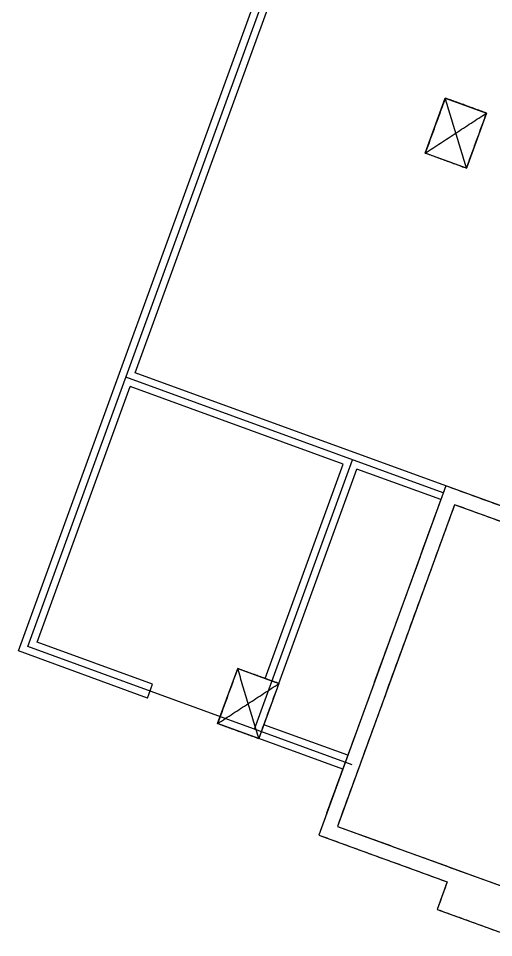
# Model space of a CAD drawing. Header units: millimetres. Extents: x -121354 to 132141, y -64344 to 350.
# Drawn here: x 65489 to 71987, y -36589 to -24021 of the extents above; entities that cross this region are included whole.
import ezdxf

# ---------------------------------------------------------------- set-up
doc = ezdxf.new("R2010")
doc.units = ezdxf.units.MM
for name, color, linetype in [('_wall_base012', 7, 'CONTINUOUS'), ('_wall_base027', 7, 'CONTINUOUS'), ('_wall_base084', 7, 'CONTINUOUS'), ('_wall_base099', 7, 'CONTINUOUS'), ('Block_102ë™_ìƒë¶€ê³¨ì¡°B2_0108', 7, 'CONTINUOUS'), ('Block_C_600X812', 7, 'CONTINUOUS'), ('Block_C_600X827', 7, 'CONTINUOUS'), ('Line106', 7, 'CONTINUOUS'), ('Line107', 7, 'CONTINUOUS'), ('Line108', 7, 'CONTINUOUS'), ('Line109', 7, 'CONTINUOUS'), ('Line110', 7, 'CONTINUOUS'), ('Line111', 7, 'CONTINUOUS'), ('Line112', 7, 'CONTINUOUS'), ('Line113', 7, 'CONTINUOUS'), ('Line1141', 7, 'CONTINUOUS'), ('Line1142', 7, 'CONTINUOUS'), ('Line1143', 7, 'CONTINUOUS'), ('Line1144', 7, 'CONTINUOUS'), ('Line1145', 7, 'CONTINUOUS'), ('Line1146', 7, 'CONTINUOUS'), ('Line140', 7, 'CONTINUOUS'), ('Line142', 7, 'CONTINUOUS'), ('Line143', 7, 'CONTINUOUS'), ('Line544', 7, 'CONTINUOUS'), ('Line548', 7, 'CONTINUOUS'), ('Line555', 7, 'CONTINUOUS'), ('Line557', 7, 'CONTINUOUS'), ('Line565', 7, 'CONTINUOUS'), ('Line568', 7, 'CONTINUOUS'), ('Polyline081', 7, 'CONTINUOUS')]:
    doc.layers.add(name, color=color, linetype=linetype)

msp = doc.modelspace()

# ---------------------------------------------------------------- linework, layer by layer
at = {"layer": '_wall_base012'}
for p, q in [((68214, -33662), (68488, -32910)), ((68488, -32910), (69052, -33115)), ((69052, -33115), (68778, -33867)), ((68778, -33867), (68214, -33662))]:
    msp.add_line(p, q, dxfattribs=at)
at = {"layer": '_wall_base027'}
for p, q in [((71053, -25862), (71327, -25111)), ((71327, -25111), (71891, -25316)), ((71891, -25316), (71617, -26068)), ((71617, -26068), (71053, -25862))]:
    msp.add_line(p, q, dxfattribs=at)
at = {"layer": '_wall_base084'}
for p, q in [((68214, -33662), (68488, -32910)), ((68488, -32910), (69052, -33115)), ((69052, -33115), (68778, -33867)), ((68778, -33867), (68214, -33662))]:
    msp.add_line(p, q, dxfattribs=at)
at = {"layer": '_wall_base099'}
for p, q in [((71053, -25862), (71327, -25111)), ((71327, -25111), (71891, -25316)), ((71891, -25316), (71617, -26068)), ((71617, -26068), (71053, -25862))]:
    msp.add_line(p, q, dxfattribs=at)
at = {"layer": 'Block_102ë™_ìƒë¶€ê³¨ì¡°B2_0108'}
for points in [[(71334, -30413), (69596, -35187)], [(73965, -31371), (71334, -30413)], [(71453, -30670), (69852, -35068)], [(74084, -31627), (71453, -30670)], [(69596, -35187), (71353, -35827)], [(69852, -35068), (72296, -35957)], [(71353, -35827), (71217, -36203)], [(71217, -36203), (72278, -36589)]]:
    msp.add_open_spline(points, degree=1, dxfattribs=at)
at = {"layer": 'Block_C_600X812'}
for points in [[(68488, -32910), (68214, -33662)], [(68778, -33867), (68488, -32910)], [(69052, -33115), (68488, -32910)], [(68214, -33662), (69052, -33115)], [(68778, -33867), (69052, -33115)], [(68214, -33662), (68778, -33867)]]:
    msp.add_open_spline(points, degree=1, dxfattribs=at)
at = {"layer": 'Block_C_600X827'}
for points in [[(71327, -25111), (71053, -25862)], [(71617, -26068), (71327, -25111)], [(71891, -25316), (71327, -25111)], [(71053, -25862), (71891, -25316)], [(71617, -26068), (71891, -25316)], [(71053, -25862), (71617, -26068)]]:
    msp.add_open_spline(points, degree=1, dxfattribs=at)
at = {"layer": 'Line106'}
msp.add_line((65746, -32550), (67018, -29056), dxfattribs=at)
at = {"layer": 'Line107'}
msp.add_line((65489, -32670), (70449, -19043), dxfattribs=at)
at = {"layer": 'Line108'}
msp.add_line((71334, -30414), (67086, -28868), dxfattribs=at)
at = {"layer": 'Line109'}
msp.add_line((71265, -30601), (70119, -30184), dxfattribs=at)
at = {"layer": 'Line110'}
msp.add_line((67086, -28868), (70683, -18985), dxfattribs=at)
at = {"layer": 'Line111'}
msp.add_line((69052, -33115), (70119, -30184), dxfattribs=at)
at = {"layer": 'Line112'}
msp.add_line((68864, -33047), (69931, -30116), dxfattribs=at)
at = {"layer": 'Line113'}
msp.add_line((69931, -30116), (67018, -29056), dxfattribs=at)
at = {"layer": 'Line1141'}
msp.add_line((69925, -34284), (68778, -33867), dxfattribs=at)
at = {"layer": 'Line1142'}
msp.add_line((70053, -34225), (65618, -32610), dxfattribs=at)
at = {"layer": 'Line1143'}
msp.add_line((69993, -34096), (68847, -33679), dxfattribs=at)
at = {"layer": 'Line1144'}
msp.add_line((67256, -33313), (65489, -32670), dxfattribs=at)
at = {"layer": 'Line1145'}
msp.add_line((67324, -33125), (65746, -32550), dxfattribs=at)
at = {"layer": 'Line1146'}
msp.add_line((67256, -33313), (67324, -33125), dxfattribs=at)
at = {"layer": 'Line140'}
msp.add_line((65618, -32610), (70566, -19014), dxfattribs=at)
at = {"layer": 'Line142'}
msp.add_line((68719, -33739), (70059, -30056), dxfattribs=at)
at = {"layer": 'Line143'}
msp.add_line((71299, -30507), (66958, -28927), dxfattribs=at)
at = {"layer": 'Line544'}
msp.add_line((69596, -35187), (71353, -35827), dxfattribs=at)
at = {"layer": 'Line548'}
msp.add_line((71334, -30413), (69596, -35187), dxfattribs=at)
at = {"layer": 'Line555'}
msp.add_line((71453, -30670), (69852, -35068), dxfattribs=at)
at = {"layer": 'Line557'}
msp.add_line((69852, -35068), (72296, -35957), dxfattribs=at)
at = {"layer": 'Line565'}
msp.add_line((74084, -31627), (71453, -30670), dxfattribs=at)
at = {"layer": 'Line568'}
msp.add_line((73965, -31371), (71334, -30413), dxfattribs=at)
at = {"layer": 'Polyline081'}
for p, q in [((71353, -35827), (71217, -36203)), ((71217, -36203), (72278, -36589))]:
    msp.add_line(p, q, dxfattribs=at)

doc.saveas('drawing.dxf')
